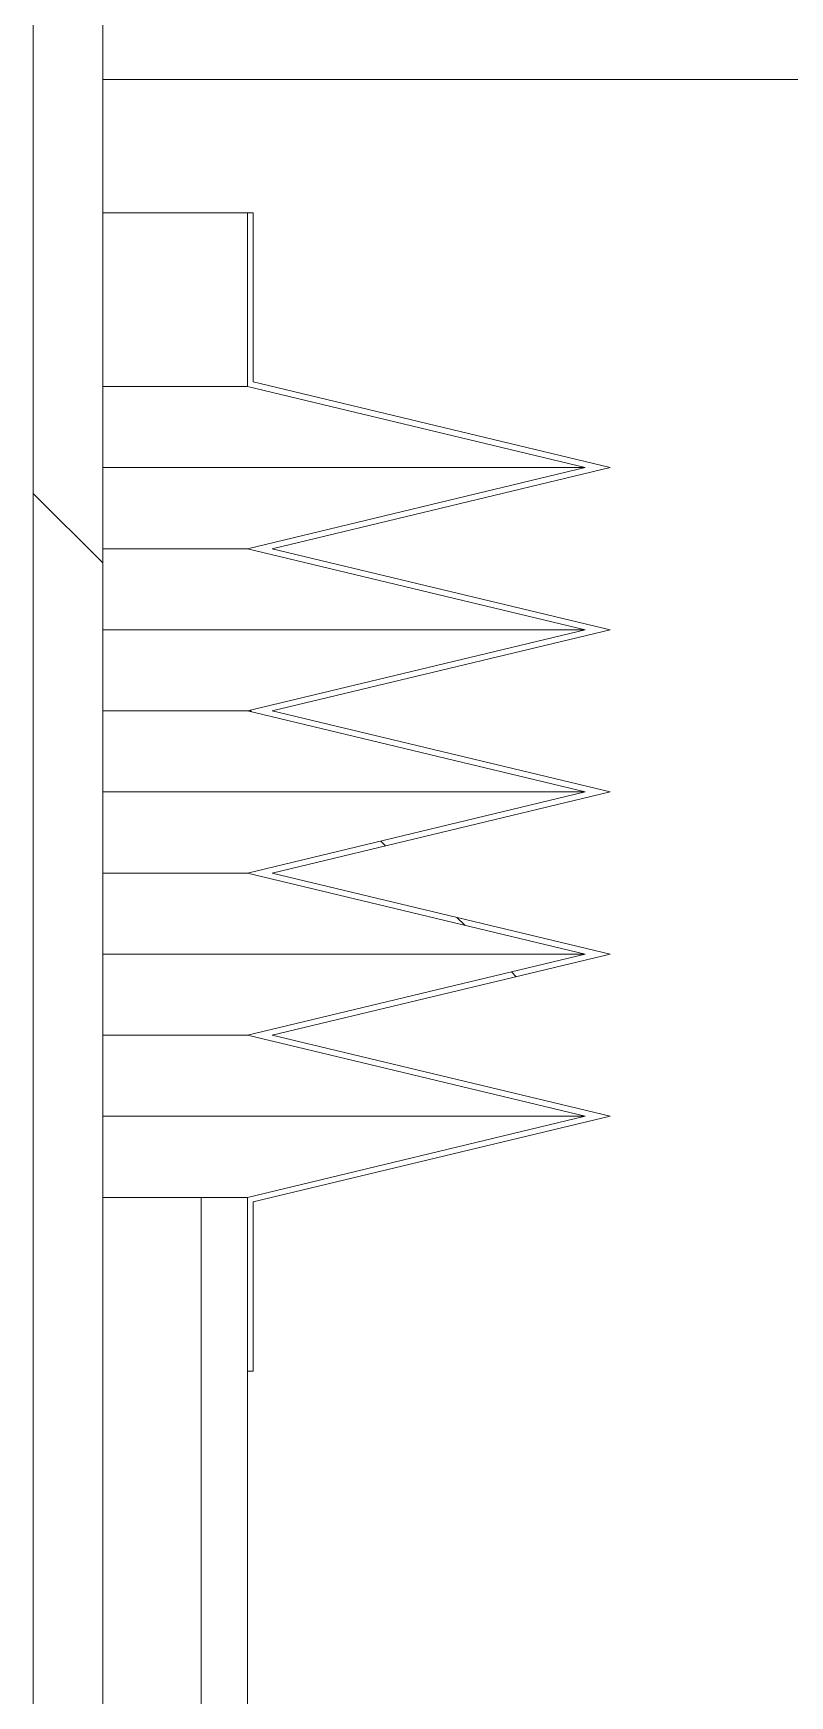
# Model space of a CAD drawing. Header units: millimetres. Extents: x 163705 to 1616509, y 81827 to 302547.
# Drawn here: x 1460280.1 to 1460345.4, y 145442.1 to 145585.6 of the extents above; entities that cross this region are included whole.
import ezdxf

# ---------------------------------------------------------------- set-up
doc = ezdxf.new("R2010")
doc.units = ezdxf.units.MM
doc.header["$LTSCALE"] = 10
doc.layers.add('1-设备轮廓', color=2, linetype='Continuous', lineweight=18)
pattern_1 = [(45, (-6058.445023240471, -4420.496226013337), (-67.35192090801866, 67.35192090801866), [])]

# ---------------------------------------------------------------- blocks, each defined once
blk = doc.blocks.new('A$Cefa923cd')
at = {"lineweight": 18}
h = blk.add_hatch(dxfattribs=at)
h.set_pattern_fill('ANSI31', color=256, scale=30, style=0)
h.set_pattern_definition(pattern_1)
h.paths.add_polyline_path([(1284.275386318601, 400), (1278.275386318594, 400), (1278.275386318594, 60), (1284.275386318601, 60)], flags=0)
h = blk.add_hatch(dxfattribs=at)
h.set_pattern_fill('ANSI31', color=256, scale=30, style=0)
h.set_pattern_definition(pattern_1)
h.paths.add_polyline_path([(1160.775386318601, 260), (1278.275386318594, 260), (1278.275386318594, 268), (1160.775386318601, 268)], flags=0)
h = blk.add_hatch(dxfattribs=at)
h.set_pattern_fill('ANSI34', color=256, scale=30, style=0)
h.set_pattern_definition([(45, (-6058.445023240471, -4420.496226013337), (-404.111525448112, 404.111525448112), []), (45, (-5923.74112324047, -4420.496226013337), (-404.111525448112, 404.111525448112), []), (45, (-5789.03722324047, -4420.496226013337), (-404.111525448112, 404.111525448112), []), (45, (-5654.33302324047, -4420.496226013337), (-404.111525448112, 404.111525448112), [])])
h.paths.add_polyline_path([(1265.775386318601, 148.4999999999991), (1265.775386318601, 163.4999999999991), (1236.603482026963, 170.5), (1265.775386318594, 177.5), (1236.603482026963, 184.5), (1265.775386318594, 191.5), (1236.603482026963, 198.5), (1265.775386318601, 205.5), (1236.603482026963, 212.4999999999991), (1265.775386318601, 219.5), (1236.603482026963, 226.4999999999991), (1265.775386318594, 233.4999999999991), (1265.775386318601, 248.4999999999991), (1265.275386318601, 248.4999999999991), (1265.275386318594, 233.8942149228596), (1234.460624884108, 226.4999999999991), (1263.632529175738, 219.5), (1234.460624884108, 212.4999999999991), (1263.632529175738, 205.5), (1234.460624884108, 198.5), (1263.632529175738, 191.5), (1234.460624884108, 184.5), (1263.632529175738, 177.5), (1234.460624884108, 170.5), (1265.275386318601, 163.1057850771394), (1265.275386318601, 148.4999999999991)], flags=0)
h = blk.add_hatch(dxfattribs=at)
h.set_pattern_fill('ANSI31', color=256, scale=30, style=0)
h.set_pattern_definition(pattern_1)
h.paths.add_polyline_path([(1265.775386318601, 163.4999999999991), (1265.775386318601, 63.5), (1269.775386318601, 63.5), (1269.775386318601, 163.4999999999991)], flags=0)
at = {"layer": '1-设备轮廓'}
for p, q in [((1278.275386318601, 399.9999999999991), (1278.275386318601, 59.99999999999909)), ((1284.275386318601, 399.9999999999991), (1284.275386318601, 59.99999999999909)), ((1278.275386318601, 268), (1278.275386318601, 260)), ((1278.275386318601, 260), (1160.775386318601, 260)), ((1265.275386318601, 248.4999999999991), (1265.275386318601, 233.8942149228587)), ((1265.775386318601, 248.4999999999991), (1265.275386318601, 248.4999999999991)), ((1265.775386318601, 248.4999999999991), (1265.775386318601, 233.4999999999991)), ((1278.275386318601, 248.4999999999991), (1265.775386318601, 248.4999999999991)), ((1265.275386318601, 233.8942149228587), (1234.460624884108, 226.4999999999991)), ((1265.775386318601, 233.4999999999991), (1236.603482026963, 226.4999999999991)), ((1278.275386318601, 233.4999999999991), (1265.775386318601, 233.4999999999991)), ((1234.460624884108, 226.4999999999991), (1263.632529175738, 219.4999999999991)), ((1236.603482026963, 226.4999999999991), (1265.775386318601, 219.4999999999991)), ((1278.275386318601, 226.4999999999991), (1236.603482026963, 226.4999999999991)), ((1263.632529175738, 219.4999999999991), (1234.460624884108, 212.4999999999991)), ((1265.775386318601, 219.4999999999991), (1236.603482026963, 212.4999999999991)), ((1278.275386318601, 219.4999999999991), (1265.775386318601, 219.4999999999991)), ((1234.460624884108, 212.4999999999991), (1263.632529175738, 205.4999999999991)), ((1236.603482026963, 212.4999999999991), (1265.775386318601, 205.4999999999991)), ((1278.275386318601, 212.4999999999991), (1236.603482026963, 212.4999999999991)), ((1263.632529175738, 205.4999999999991), (1234.460624884108, 198.4999999999991)), ((1265.775386318601, 205.4999999999991), (1236.603482026963, 198.4999999999991)), ((1278.275386318601, 205.4999999999991), (1265.775386318601, 205.4999999999991)), ((1234.460624884108, 198.4999999999991), (1263.632529175738, 191.5)), ((1236.603482026963, 198.4999999999991), (1265.775386318601, 191.5)), ((1278.275386318601, 198.4999999999991), (1236.603482026963, 198.4999999999991)), ((1263.632529175738, 191.5), (1234.460624884108, 184.4999999999991)), ((1265.775386318601, 191.5), (1236.603482026963, 184.4999999999991)), ((1278.275386318601, 191.5), (1265.775386318601, 191.5)), ((1234.460624884108, 184.4999999999991), (1263.632529175738, 177.5)), ((1236.603482026963, 184.4999999999991), (1265.775386318601, 177.5)), ((1278.275386318601, 184.4999999999991), (1236.603482026963, 184.4999999999991)), ((1263.632529175738, 177.5), (1234.460624884108, 170.5)), ((1265.775386318601, 177.5), (1236.603482026963, 170.5)), ((1278.275386318601, 177.5), (1265.775386318601, 177.5)), ((1234.460624884108, 170.5), (1265.275386318601, 163.1057850771394)), ((1236.603482026963, 170.5), (1265.775386318601, 163.4999999999991)), ((1278.275386318601, 170.5), (1236.603482026963, 170.5)), ((1265.275386318601, 163.1057850771394), (1265.275386318601, 148.4999999999991)), ((1265.775386318601, 163.4999999999991), (1265.775386318601, 148.4999999999991)), ((1265.775386318601, 63.49999999999909), (1265.775386318601, 163.4999999999991)), ((1269.775386318601, 163.4999999999991), (1265.775386318601, 163.4999999999991)), ((1269.775386318601, 63.49999999999909), (1269.775386318601, 163.4999999999991)), ((1278.275386318601, 163.4999999999991), (1269.775386318601, 163.4999999999991)), ((1265.275386318601, 148.4999999999991), (1265.775386318601, 148.4999999999991))]:
    blk.add_line(p, q, dxfattribs=at)

msp = doc.modelspace()

# ---------------------------------------------------------------- block references
at = {"xscale": -1}
msp.add_blockref('A$Cefa923cd', (1461564.378901739, 145321.6317333492), dxfattribs=at)

doc.saveas('drawing.dxf')
